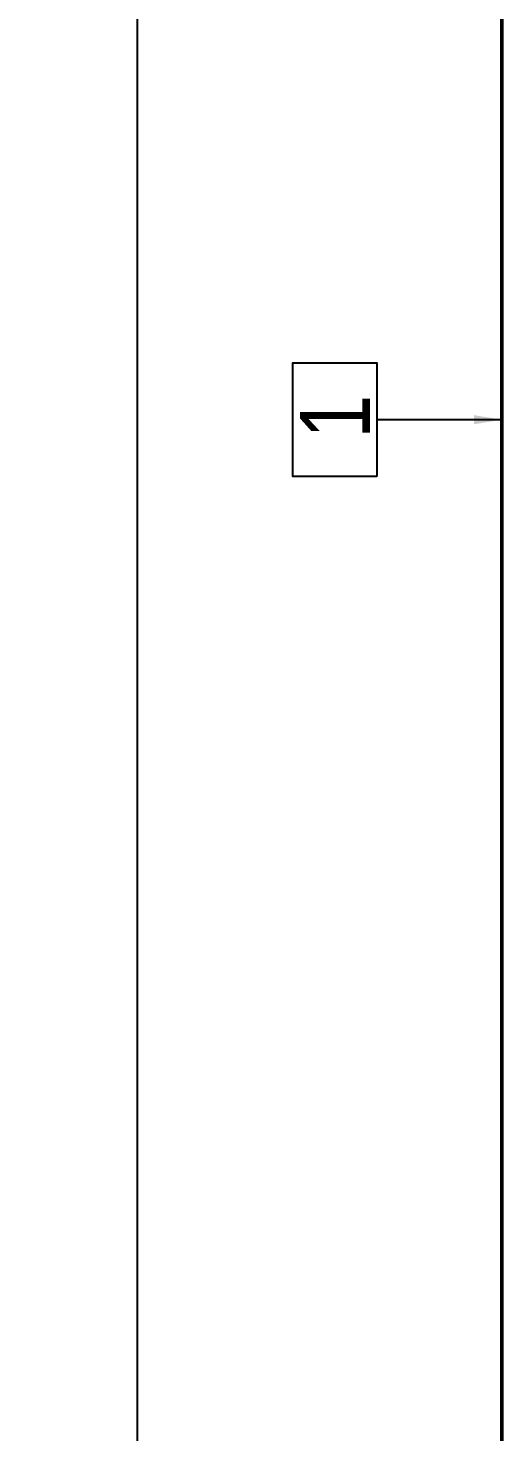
# Model space of a CAD drawing. Header units: millimetres. Extents: x 0 to 594, y 0 to 420.
# Drawn here: x 237.1 to 254, y 255.9 to 306 of the extents above; entities that cross this region are included whole.
import ezdxf
from ezdxf import colors
from ezdxf.entities.mleader import LeaderData, LeaderLine
from ezdxf.enums import TextEntityAlignment as Align
from ezdxf.math import Vec2, Vec3

# ---------------------------------------------------------------- set-up
doc = ezdxf.new("R2010")
doc.units = ezdxf.units.MM
doc.header["$LTSCALE"] = 0.25
doc.layers.add('주석', color=7, linetype='Continuous')
doc.layers.add('치수', color=1, linetype='Continuous')
doc.layers.add('파이프 작은 보어', color=30, linetype='Continuous', lineweight=50)
doc.styles.add('AdskIsoAnnotation', font='arial.ttf', dxfattribs={"width": 0.8, "height": 1})
doc.styles.add('AdskIsoMetric', font='arial.ttf', dxfattribs={"width": 0.8, "height": 2.5})
doc.styles.add('AdskIsoMetric30', font='arial.ttf', dxfattribs={"width": 0.8, "oblique": 30, "height": 2.5})
doc.styles.get("Standard").update_dxf_attribs({"font": 'arial.ttf'})
doc.dimstyles.new('AdskIsoMetric', dxfattribs={"dimtxt": 2.5, "dimasz": 2.5, "dimexe": 1, "dimexo": 2, "dimgap": 0.8, "dimtad": 1, "dimdec": 0, "dimrnd": 1, "dimzin": 0, "dimdsep": 46, "dimtxsty": 'AdskIsoMetric', "dimcen": 0, "dimclrt": 7, "dimadec": 0, "dimazin": 0, "dimtfac": 1, "dimtdec": 0, "dimtmove": 1, "dimatfit": 3, "dimfxl": 0, "dimfrac": 2, "dimtolj": 1, "dimtzin": 0, "dimarcsym": 0})

# ---------------------------------------------------------------- blocks, each defined once
blk = doc.blocks.new('*D25')
at = {"layer": 'Defpoints', "color": 0}
for p in [(240.969, 387.5), (253.959, 380), (253.959, 222.912)]:
    blk.add_point(p, dxfattribs=at)
at = {"layer": '치수', "color": 0, "lineweight": -2}
for p, q in [((251.959, 381.155), (239.969, 388.077)), ((240.969, 232.912), (240.969, 385)), ((251.959, 224.067), (239.969, 230.989))]:
    blk.add_line(p, q, dxfattribs=at)
at = {"layer": '치수', "color": 0}
for points in [[(240.552, 385), (241.386, 385), (240.969, 387.5)], [(240.552, 232.912), (241.386, 232.912), (240.969, 230.412)]]:
    blk.add_solid(points, dxfattribs=at)
at = {"layer": '치수', "color": 7, "insert": (238.703, 310.265), "char_height": 2.5, "attachment_point": 5, "rotation": 90, "style": 'AdskIsoMetric30'}
blk.add_mtext('\\A1;4379', dxfattribs=at)
blk = doc.blocks.new('AnnoRect')
at = {"color": 0, "linetype": 'ByBlock', "lineweight": -2}
blk.add_wipeout([(-0.81, -0.6), (-0.81, 0.6), (0.81, 0.6), (0.81, -0.6)], dxfattribs=at)
blk.add_lwpolyline([(-0.81, -0.6), (-0.81, 0.6), (0.81, 0.6), (0.81, -0.6)], close=True, dxfattribs=at)
at = {"color": 0, "linetype": 'ByBlock', "lineweight": -2, "style": 'AdskIsoAnnotation', "width": 0.8}
blk.add_attdef('XX', text='', height=1, dxfattribs=at).set_placement((0, 0), align=Align.MIDDLE_CENTER)

msp = doc.modelspace()

# ---------------------------------------------------------------- linework, layer by layer
at = {"layer": '파이프 작은 보어'}
msp.add_lwpolyline([(253.959, 229.036), (253.959, 373.876)], dxfattribs=at)

# ---------------------------------------------------------------- dimensions: what is measured, and where the dimension line sits
at = {"layer": '치수'}
dim = msp.add_linear_dim(base=(240.969, 387.5), p1=(253.959, 222.912), p2=(253.959, 380), angle=90, text='4379', dimstyle='AdskIsoMetric', override={"dimtad": 0, "dimlfac": 27.873484, "dimtxsty": 'AdskIsoMetric30', "dimse1": 0, "dimse2": 0, "dimsd1": 0, "dimsd2": 0, "dimtmove": 1}, dxfattribs=at)
dim.commit()
dim.dimension.update_dxf_attribs({"geometry": '*D25', "text_midpoint": (238.703, 310.265), "dimtype": 160})

# ---------------------------------------------------------------- leaders
at = {"layer": '주석'}
ml = msp.add_multileader_mtext('Standard', dxfattribs=at)
ml.set_content('')
ml.set_leader_properties()
ml.build(insert=Vec2(0, 0))
ml.multileader.update_dxf_attribs({"dogleg_length": 0, "arrow_head_size": 0})
ctx = ml.context
ctx.base_point, ctx.arrow_head_size = Vec3(249.5, 292), 0
notes = []
notes.append((ctx, [(0, (1, 1, 0), (249.5, 292), (-1, 0), 0, [(0, [(253.959, 292)], 0, [])])]))
ctx.mtext, ml.multileader.dxf.content_type = None, 0
for ctx, leaders in notes:
    for number, flags, end, landing, length, lines in leaders:
        leader = LeaderData()
        leader.index, (leader.has_last_leader_line, leader.has_dogleg_vector, leader.attachment_direction) = number, flags
        leader.last_leader_point, leader.dogleg_vector, leader.dogleg_length = Vec3(end), Vec3(landing), length
        for number, points, colour, breaks in lines:
            line = LeaderLine()
            line.index, line.vertices, line.color, line.breaks = number, Vec3.list(points), colors.encode_raw_color(colour), breaks
            leader.lines.append(line)
        ctx.leaders.append(leader)

# ---------------------------------------------------------------- next in the draw order: block references
ref = msp.add_blockref('AnnoRect', (248, 292), dxfattribs=dict(at, xscale=2.500000000000001, yscale=2.500000000000001, zscale=2.500000000000001, rotation=89.9999999988375))
ref.add_attrib('XX_001', '1', (249.255, 291.327), dxfattribs={"layer": '0', "color": 0, "linetype": 'ByBlock', "lineweight": -2, "height": 2.5, "rotation": 90, "style": 'AdskIsoAnnotation', "width": 0.8})

doc.saveas('drawing.dxf')
